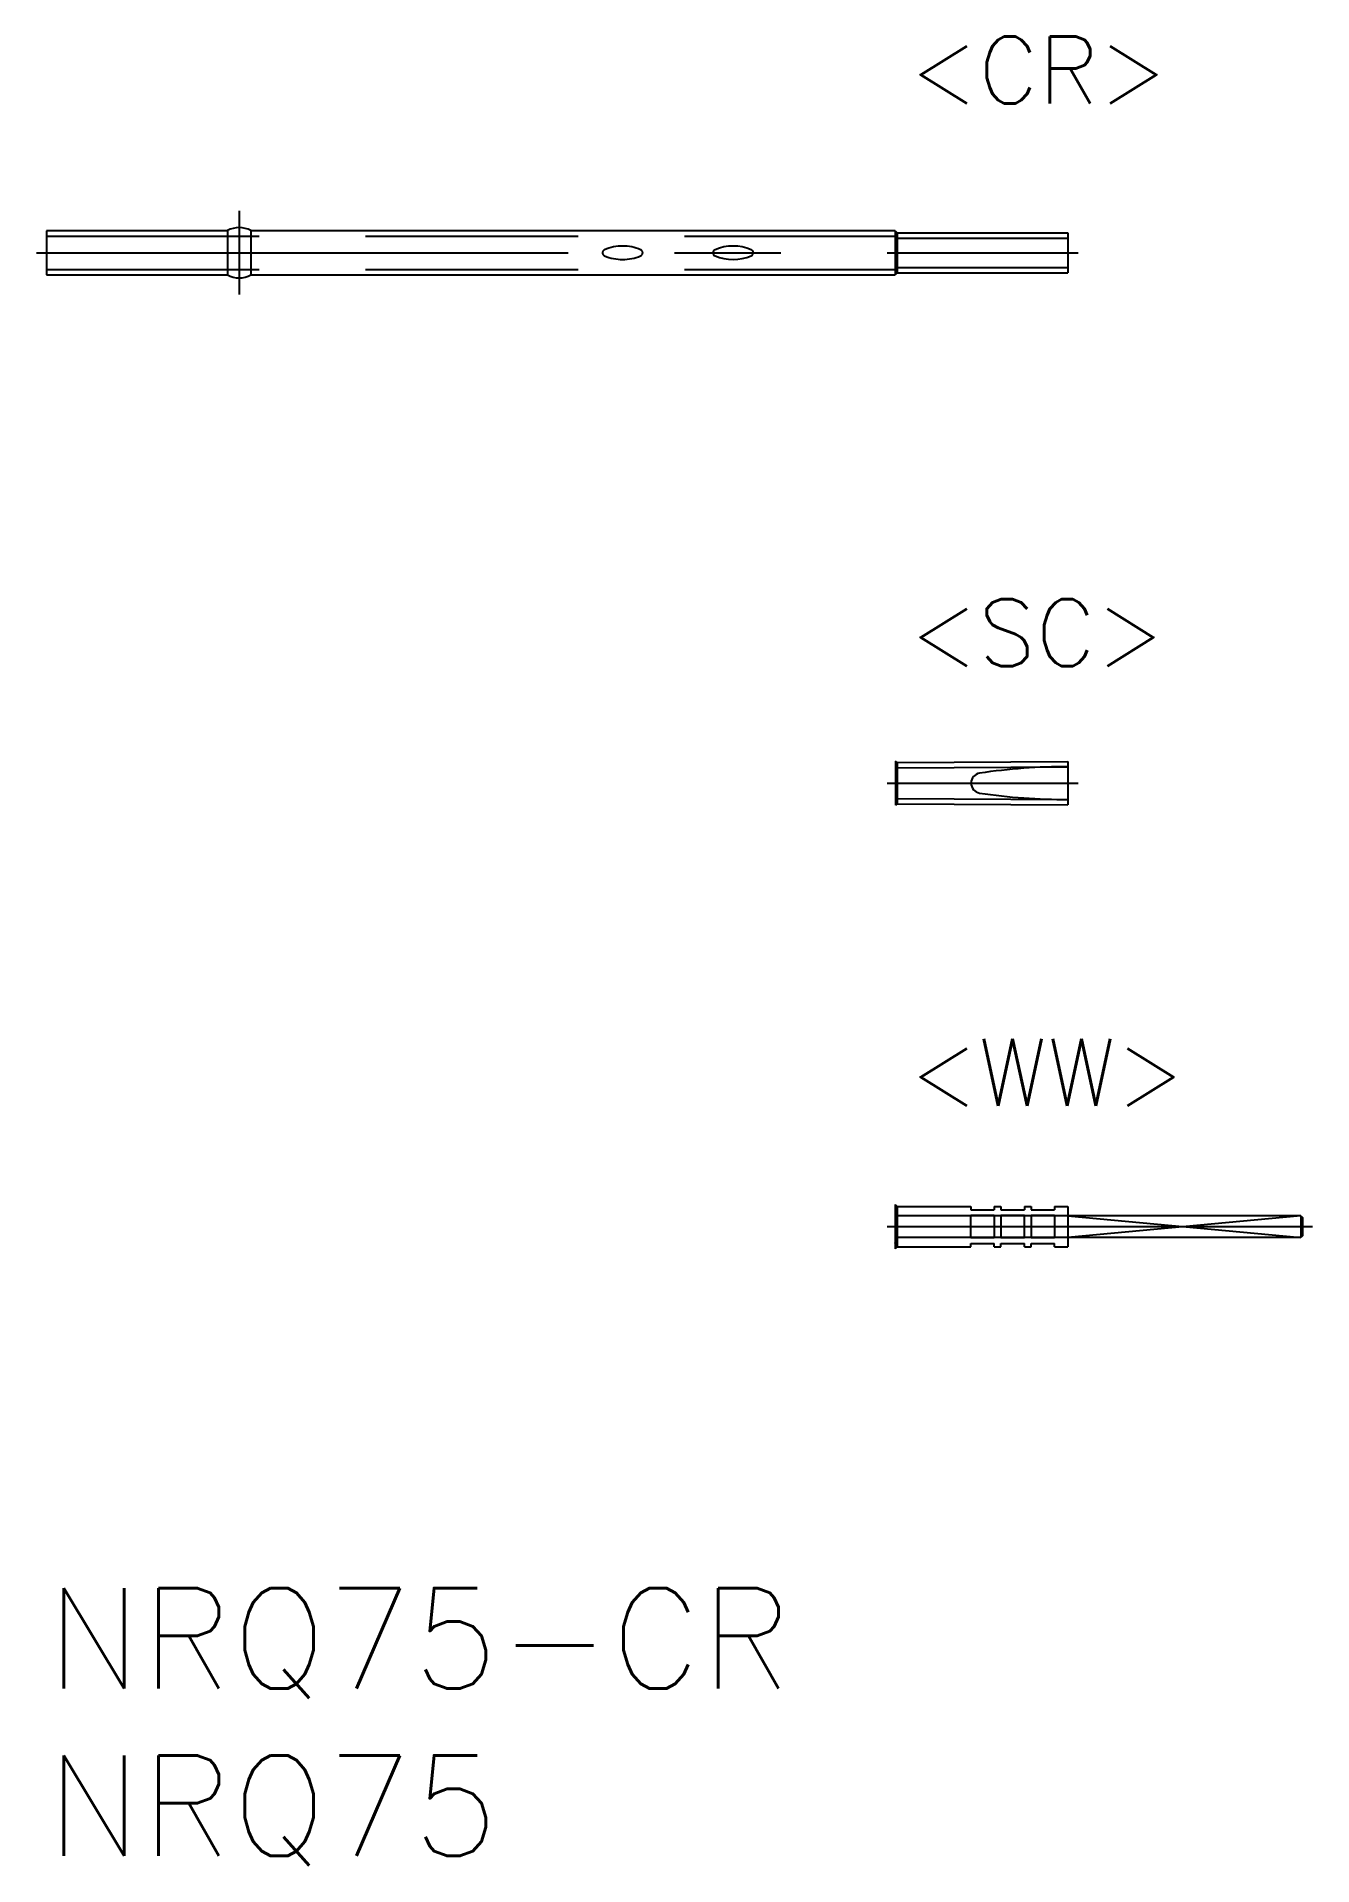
# Model space of a CAD drawing. Extents: x -0.3 to 37.8, y -8.3 to 46.4.
import ezdxf

# ---------------------------------------------------------------- set-up
doc = ezdxf.new("R2010")
doc.units = 0
doc.header["$LTSCALE"] = 0.5
doc.linetypes.add('CENTER', pattern=[50.8, 31.75, -6.35, 6.35, -6.35])
doc.linetypes.add('DASHED', pattern=[19.05, 12.7, -6.35])
for name, color, linetype in [('MSM_CENTER', 1, 'CENTER'), ('MSM_CONTINUOUS', 7, 'CONTINUOUS'), ('MSM_DASHED', 4, 'DASHED'), ('MSM_NARROW', 5, 'CONTINUOUS'), ('MSM_PART_NUMBER', 7, 'CONTINUOUS')]:
    doc.layers.add(name, color=color, linetype=linetype)
doc.styles.get("Standard").update_dxf_attribs({"font": 'txt.shx', "height": 1.5, "bigfont": 'bigfont.shx'})

# ---------------------------------------------------------------- blocks, each defined once
blk = doc.blocks.new('*U13')
at = {"layer": 'MSM_PART_NUMBER'}
blk.add_text('NRQ75-CR', height=3, dxfattribs=at).set_placement((0, -3))
blk = doc.blocks.new('*U14')
at = {"layer": 'MSM_PART_NUMBER'}
blk.add_text('NRQ75', height=3, dxfattribs=at).set_placement((0, -8))
blk = doc.blocks.new('*U16')
at = {"layer": 'MSM_PART_NUMBER'}
blk.add_text('<CR>', height=2, dxfattribs=at).set_placement((25.763, 44.358))
blk = doc.blocks.new('*U17')
at = {"layer": 'MSM_PART_NUMBER'}
blk.add_text('<SC>', height=2, dxfattribs=at).set_placement((25.763, 27.548))
blk = doc.blocks.new('*U18')
at = {"layer": 'MSM_PART_NUMBER'}
blk.add_text('<WW>', height=2, dxfattribs=at).set_placement((25.763, 14.411))

msp = doc.modelspace()

# ---------------------------------------------------------------- linework, layer by layer
at = {"layer": 'MSM_CENTER'}
for p, q in [((5.75, 41.148), (5.75, 38.648)), ((-0.3, 39.898), (30.8, 39.898)), ((25.1, 24.052), (30.8, 24.052)), ((25.1, 10.8), (37.8, 10.8))]:
    msp.add_line(p, q, dxfattribs=at)
at = {"layer": 'MSM_CONTINUOUS'}
for p, q in [((0, 40.558), (0, 39.238)), ((5.4, 40.558), (0, 40.558)), ((5.4, 40.558), (5.4, 39.238)), ((25.34, 40.558), (6.1, 40.558)), ((6.1, 40.558), (6.1, 39.238)), ((25.34, 40.558), (25.4, 40.498)), ((25.34, 40.558), (25.34, 39.238)), ((25.4, 40.498), (25.4, 39.298)), ((25.4, 40.498), (30.5, 40.498)), ((30.5, 40.498), (30.5, 39.298)), ((0, 39.238), (5.4, 39.238)), ((6.1, 39.238), (25.34, 39.238)), ((25.4, 39.298), (25.34, 39.238)), ((25.4, 39.298), (30.5, 39.298)), ((25.4, 24.667), (25.354, 24.712)), ((25.354, 24.712), (25.354, 23.392)), ((25.4, 24.667), (30.5, 24.702)), ((25.4, 24.667), (25.4, 23.438)), ((30.5, 24.702), (30.5, 23.402)), ((25.4, 23.438), (25.354, 23.392)), ((25.4, 23.438), (30.5, 23.402)), ((25.34, 11.46), (25.4, 11.4)), ((25.34, 11.46), (25.34, 10.14)), ((25.4, 11.4), (27.6, 11.4)), ((25.4, 11.4), (25.4, 10.2)), ((27.6, 11.4), (27.6, 11.3)), ((27.6, 11.3), (28.3, 11.3)), ((27.6, 10.468), (27.6, 11.132)), ((28.3, 11.132), (27.6, 11.132)), ((28.3, 11.4), (28.3, 11.3)), ((28.3, 11.4), (28.5, 11.4)), ((28.3, 11.132), (28.3, 10.468)), ((28.5, 11.4), (28.5, 11.3)), ((28.5, 11.3), (29.2, 11.3)), ((28.5, 11.132), (28.5, 10.468)), ((29.2, 11.132), (28.5, 11.132)), ((29.2, 11.4), (29.2, 11.3)), ((29.2, 11.4), (29.4, 11.4)), ((29.2, 10.468), (29.2, 11.132)), ((29.4, 11.4), (29.4, 11.3)), ((29.4, 11.3), (30.1, 11.3)), ((29.4, 11.132), (29.4, 10.468)), ((30.1, 11.132), (29.4, 11.132)), ((30.1, 11.4), (30.5, 11.4)), ((30.1, 11.4), (30.1, 11.3)), ((30.1, 11.132), (30.1, 10.468)), ((30.5, 11.4), (30.5, 10.2)), ((37.45, 11.12), (30.5, 11.12)), ((37.45, 11.12), (37.5, 11.07)), ((37.45, 11.12), (37.45, 10.48)), ((37.5, 11.07), (37.5, 10.53)), ((28.3, 10.468), (27.6, 10.468)), ((29.2, 10.468), (28.5, 10.468)), ((30.1, 10.468), (29.4, 10.468)), ((37.45, 10.48), (30.5, 10.48)), ((37.5, 10.53), (37.45, 10.48)), ((25.4, 10.2), (25.34, 10.14)), ((25.4, 10.2), (27.6, 10.2)), ((27.6, 10.2), (27.6, 10.3)), ((27.6, 10.3), (28.3, 10.3)), ((28.3, 10.2), (28.3, 10.3)), ((28.3, 10.2), (28.5, 10.2)), ((28.5, 10.2), (28.5, 10.3)), ((28.5, 10.3), (29.2, 10.3)), ((29.2, 10.2), (29.2, 10.3)), ((29.2, 10.2), (29.4, 10.2)), ((29.4, 10.2), (29.4, 10.3)), ((29.4, 10.3), (30.1, 10.3)), ((30.1, 10.2), (30.1, 10.3)), ((30.1, 10.2), (30.5, 10.2))]:
    msp.add_line(p, q, dxfattribs=at)
for centre, radius, start, end in [((5.75, 39.923), 0.726, 61.1585, 118.8415), ((20, 39.898), 0.1, 112.6199, 247.3801), ((20.5, 38.698), 1.4, 67.3801, 112.6199), ((21, 39.898), 0.1, 292.6199, 67.3801), ((20.5, 41.098), 1.4, 247.3801, 292.6199), ((5.75, 39.874), 0.726, 241.1585, 298.8415), ((27.907, 24.052), 0.3, 98.4247, 261.5753), ((30.5, 6.543), 18, 90, 98.4247), ((30.5, 41.561), 18, 261.5753, 270)]:
    msp.add_arc(centre, radius, start, end, dxfattribs=at)
at = {"layer": 'MSM_DASHED'}
for p, q in [((0, 40.399), (25.34, 40.399)), ((25.34, 40.399), (25.4, 40.339)), ((25.4, 40.339), (30.5, 40.339)), ((0, 39.397), (25.34, 39.397)), ((25.34, 39.397), (25.4, 39.457)), ((25.4, 39.457), (30.5, 39.457)), ((25.4, 24.508), (25.354, 24.553)), ((25.4, 24.508), (30.5, 24.543)), ((25.4, 23.597), (25.354, 23.551)), ((25.4, 23.597), (30.5, 23.561)), ((25.34, 11.301), (25.4, 11.12)), ((30.5, 11.12), (25.4, 11.12)), ((25.34, 10.299), (25.4, 10.48)), ((30.5, 10.48), (25.4, 10.48))]:
    msp.add_line(p, q, dxfattribs=at)
for centre, radius, start, end in [((16.7, 39.898), 0.1, 112.6199, 247.3801), ((17.2, 38.698), 1.4, 67.3801, 112.6199), ((17.7, 39.898), 0.1, 292.6199, 67.3801), ((17.2, 41.098), 1.4, 247.3801, 292.6199)]:
    msp.add_arc(centre, radius, start, end, dxfattribs=at)
at = {"layer": 'MSM_NARROW'}
for p, q in [((37.45, 11.12), (30.5, 10.48)), ((30.5, 11.12), (37.45, 10.48))]:
    msp.add_line(p, q, dxfattribs=at)

# ---------------------------------------------------------------- block references
at = {"layer": 'MSM_CONTINUOUS'}
for name in ['*U16', '*U17', '*U18', '*U13', '*U14']:
    msp.add_blockref(name, (0, 0), dxfattribs=at)

doc.saveas('drawing.dxf')
